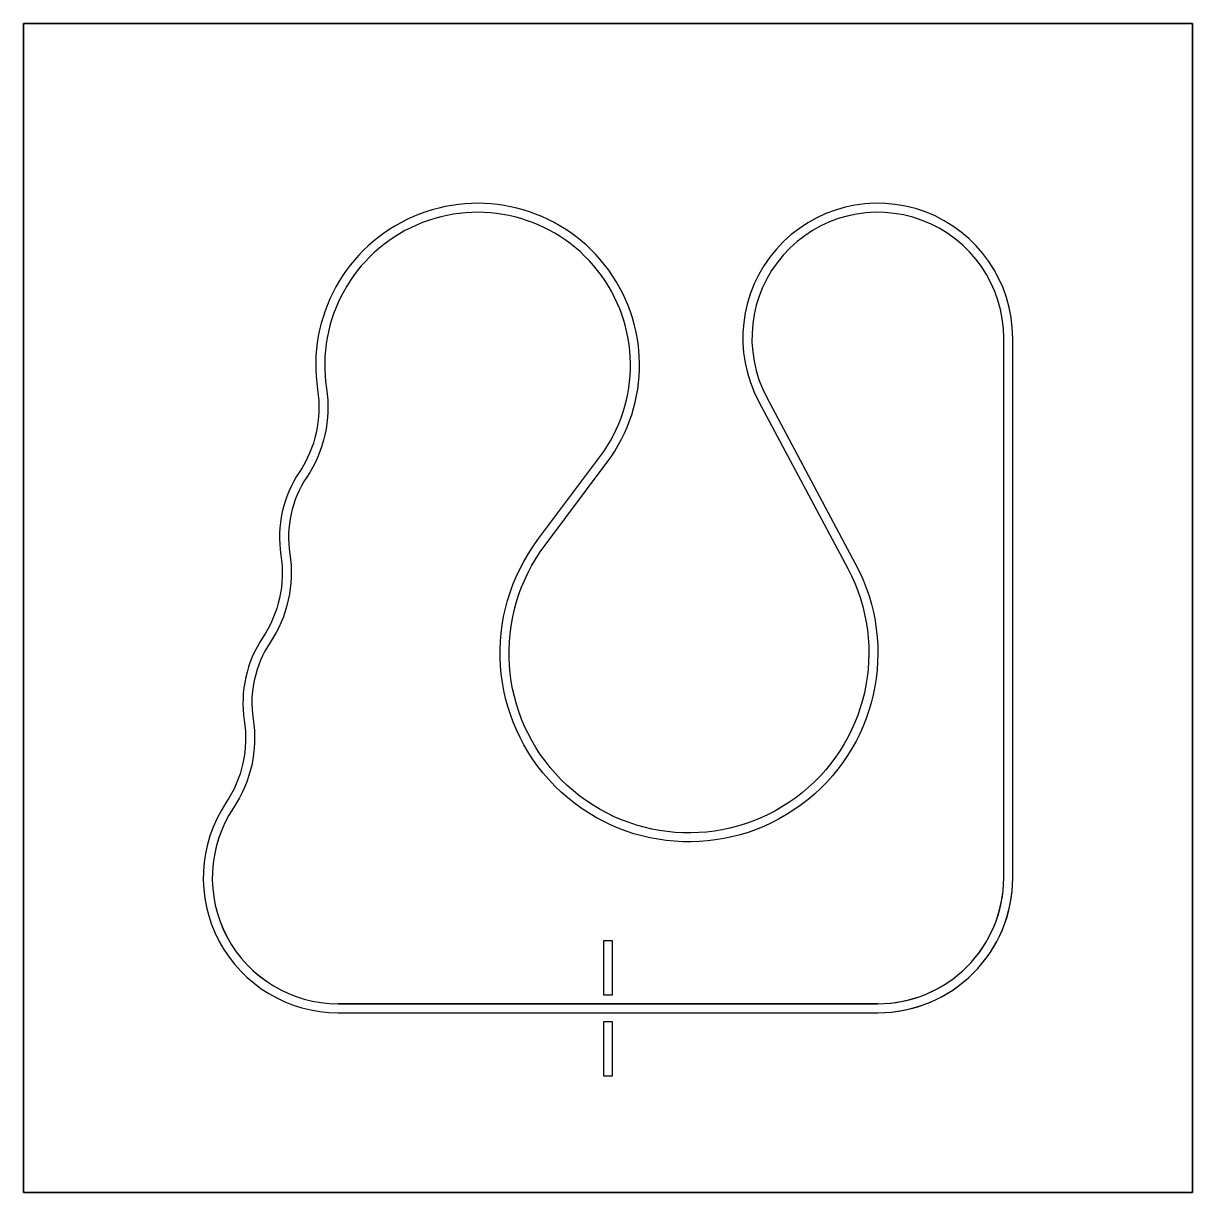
# Model space of a CAD drawing. Header units: millimetres. Extents: x -650 to 650, y -650 to 650.
import ezdxf

# ---------------------------------------------------------------- set-up
doc = ezdxf.new("R2010")
doc.units = ezdxf.units.MM
doc.layers.get('0').update_dxf_attribs({"linetype": 'CONTINUOUS'})

msp = doc.modelspace()

# ---------------------------------------------------------------- linework, layer by layer
for p, q in [((300, -440), (-300, -440)), ((-300, -450), (300, -450))]:
    msp.add_line(p, q)
for points in [[(-650, -650), (-650, 650), (650, 650), (650, -650)], [(-650, 650), (-650, -650), (650, -650), (650, 650)], [(5, -430), (5, -370), (-5, -370), (-5, -430)], [(5, -520), (5, -460), (-5, -460), (-5, -520)]]:
    msp.add_lwpolyline(points, close=True)
for points in [[(-363.7, 58.9, -0.187345), (-384, -33, 0.187345), (-404.4, -124.8, -0.187345), (-424.8, -216.7, 0.599206), (-300, -450), (300, -450, 0.414214), (450, -300), (450, 300, 1.280776), (167.6, 229.4), (266.5, 44.1, -1.821673), (-70, 70), (-1, 162, 1.505022), (-322.9, 242.7, -0.187345), (-343.3, 150.8, 0.187345)], [(-300, -440), (300, -440, 0.414214), (440, -300), (440, 300, 1.280776), (176.5, 234.1), (275.3, 48.8, -1.821673), (-78, 76), (-9, 168, 1.505022), (-313, 244.2, -0.187345), (-335, 145.3, 0.187345), (-353.8, 60.4, -0.187345), (-375.7, -38.5, 0.187345), (-394.5, -123.3, -0.187345), (-416.4, -222.3, 0.599206)]]:
    msp.add_lwpolyline(points, format="xyb", close=True)
for centre, radius, start, end in [((-300, -300), 150, 146.2788, 270), ((-300, -300), 140, 146.2788, 270), ((300, -300), 150, -90, 0), ((300, -300), 140, -90, 0)]:
    msp.add_arc(centre, radius, start, end)

doc.saveas('drawing.dxf')
